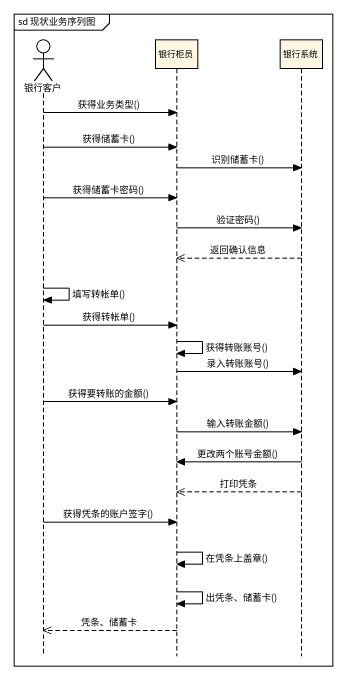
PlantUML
@startuml
mainframe sd 现状业务序列图
hide footbox
actor 银行客户
participant 银行柜员
participant 银行系统

银行客户 -> 银行柜员 : 获得业务类型()
银行客户 -> 银行柜员 : 获得储蓄卡()
银行柜员 -> 银行系统 : 识别储蓄卡()
银行客户 -> 银行柜员 : 获得储蓄卡密码()
银行柜员 -> 银行系统 : 验证密码()
银行系统 -->> 银行柜员 : 返回确认信息
银行客户 -> 银行客户 : 填写转帐单()
银行客户 -> 银行柜员 : 获得转帐单()
银行柜员 -> 银行柜员 : 获得转账账号()
银行柜员 -> 银行系统 : 录入转账账号()
银行客户 -> 银行柜员 : 获得要转账的金额()
银行柜员 -> 银行系统 : 输入转账金额()
银行系统 -> 银行柜员 : 更改两个账号金额()
银行系统 -->> 银行柜员 : 打印凭条
银行客户 -> 银行柜员 : 获得凭条的账户签字()
银行柜员 -> 银行柜员 : 在凭条上盖章()
银行柜员 -> 银行柜员 : 出凭条、储蓄卡()
银行柜员 -->> 银行客户 : 凭条、储蓄卡
@enduml
